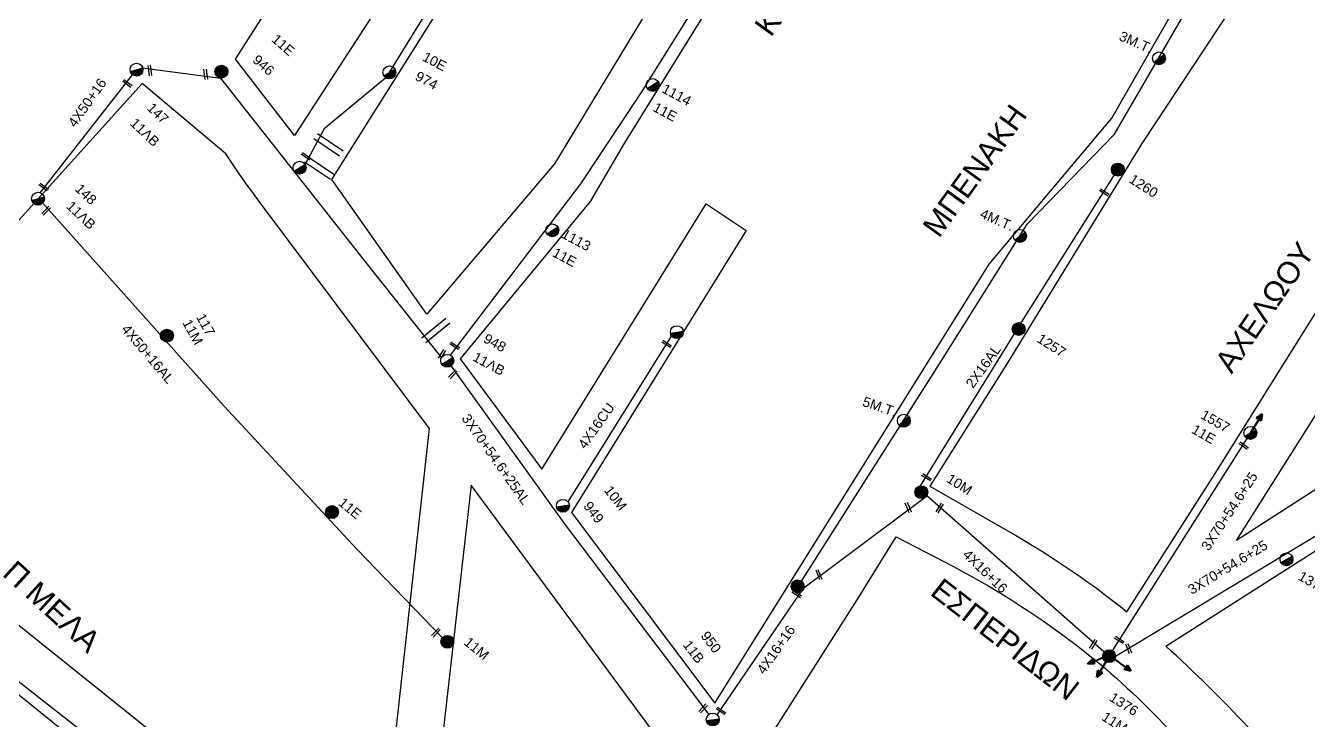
# Model space of a CAD drawing. Header units: millimetres. Extents: x 408 to 3042, y 742 to 1820.
# Drawn here: x 1361.4 to 1595.9, y 1148.9 to 1275.9 of the extents above; entities that cross this region are included whole.
import ezdxf

# ---------------------------------------------------------------- set-up
doc = ezdxf.new("R2010")
doc.units = ezdxf.units.MM
doc.linetypes.add('DASHED', pattern=[19.05, 12.7, -6.35])
for name, color, linetype in [('Άγνωστα', 7, 'Continuous'), ('Γυμνά εναέρια ΧΤ (1Φ)   2x16AL', 7, 'Continuous'), ('Γυμνά εναέρια ΧΤ και ΦΟΠ (3Φ)   4x50+16AL', 7, 'Continuous'), ('Επίτονοι', 7, 'Continuous'), ('Μηχανική τομή', 7, 'Continuous'), ('Στύλος Ξύλινος', 7, 'Continuous'), ('Στύλος Ξύλινος @ 1', 7, 'Continuous'), ('Στύλος ΦΜ', 7, 'Continuous'), ('Στύλος ΦΜ @ 1', 7, 'Continuous'), ('Συνεστραμμένα ΧΤ   3x70+54.6+25 AL', 7, 'SYN_LINE'), ('Τομή', 7, 'Continuous'), ('Υπόβαθρο ΔΕΗ', 7, 'Continuous'), ('Υπόγεια καλώδια Παροχών ΧΤ   4x16CU', 7, 'DASHED')]:
    doc.layers.add(name, color=color, linetype=linetype)
doc.styles.add('arial', font='arial.ttf')
doc.styles.get("Standard").update_dxf_attribs({"font": 'arial.ttf'})
doc.linetypes.add('SYN_LINE', pattern='A,0.5,-0.0001,["/\\/\\/\\/",Standard,S=0.1,R=0,X=0,Y=-0.05],-0.25', length=0.7501)

# ---------------------------------------------------------------- blocks, each defined once
blk = doc.blocks.new('ΤΟΜΗ')
at = {"layer": 'Τομή', "ltscale": 40}
for p, q in [((-5.68, 0), (5.68, 0)), ((5.68, -2.33), (-5.68, -2.33))]:
    blk.add_line(p, q, dxfattribs=at)
blk = doc.blocks.new('ΜΗΧΑΝΙΚΗ ΤΟΜΗ')
at = {"layer": 'Μηχανική τομή', "ltscale": 40}
for p, q in [((-1.89, 0.78), (1.89, 0.78)), ((1.89, 0), (-1.89, 0))]:
    blk.add_line(p, q, dxfattribs=at)
blk = doc.blocks.new('ΥΠΑΡΧΩΝ ΤΣΙΜΕΝΤΕΝΙΟΣ ΣΤΥΛΟΣ')
at = {"layer": 'Στύλος ΦΜ'}
blk.add_hatch(color=7, dxfattribs=at).paths.add_polyline_path([(-1.29, -2.28, 0.574793), (2.62, 0, 0.268822), (1.3, 2.27)])
at = {"layer": 'Στύλος ΦΜ', "color": 7}
blk.add_line((-1.29, -2.28), (1.3, 2.27), dxfattribs=at)
blk.add_circle((0, 0), 2.62, dxfattribs=at)
at = {"layer": 'Στύλος ΦΜ', "flags": 4}
for tag, p in [('ΑΡΙΘΜΟΣ', (-4.68, 8.05)), ('ΤΥΠΟΣ', (-4.91, 3.03))]:
    blk.add_attdef(tag, p, '', height=4, dxfattribs=at)
blk = doc.blocks.new('ΥΠΑΡΧΩΝ ΞΥΛΙΝΟΣ ΣΤΥΛΟΣ')
at = {"layer": 'Στύλος Ξύλινος'}
h = blk.add_hatch(color=7, dxfattribs=at)
h.paths.add_polyline_path([(-2.62, 0, 0.270008), (-1.29, -2.28), (1.3, 2.27, 0.576266)])
h.paths.add_polyline_path([(-1.29, -2.28, 0.574793), (2.62, 0, 0.268822), (1.3, 2.27)])
at = {"layer": 'Στύλος Ξύλινος', "color": 7}
blk.add_line((-1.29, -2.28), (1.3, 2.27), dxfattribs=at)
blk.add_circle((0, 0), 2.62, dxfattribs=at)
at = {"layer": 'Στύλος Ξύλινος', "flags": 4}
for tag, p in [('ΑΡΙΘΜΟΣ', (-4.91, 8.6)), ('ΤΥΠΟΣ', (-4.85, 3.39))]:
    blk.add_attdef(tag, p, '', height=4, dxfattribs=at)
blk = doc.blocks.new('ΕΠΙΤΟΝΟΣ')
at = {"layer": 'Επίτονοι', "lineweight": 40, "ltscale": 40}
blk.add_hatch(color=256, dxfattribs=at).paths.add_polyline_path([(-1.13, 6.47), (0, 9.1), (1.13, 6.47)])
for p, q in [((-1.13, 6.47), (0, 9.1)), ((1.13, 6.47), (-1.13, 6.47)), ((-1.13, 6.47), (0, 6.47)), ((0, 9.1), (1.13, 6.47)), ((0, 6.47), (0, 0))]:
    blk.add_line(p, q, dxfattribs=at)

msp = doc.modelspace()

# ---------------------------------------------------------------- linework, layer by layer
at = {"layer": 'Άγνωστα', "color": 7}
for points in [[(1503.24, 1174.37), (1515.99, 1194.46), (1528.91, 1214.79), (1544.49, 1239.66), (1560.45, 1256.12), (1560.45, 1256.12), (1581.01, 1291.54), (1594.19, 1315.51), (1608.06, 1339.51), (1619.47, 1369.07)], [(1364.03, 1245.4), (1380.9, 1266.98)], [(1382.75, 1268.25), (1396.99, 1266.37), (1423.23, 1233.02), (1437.42, 1215.23)]]:
    msp.add_lwpolyline(points, dxfattribs=at)
at = {"layer": 'Άγνωστα', "color": 27}
for points in [[(1507.88, 1318.62), (1501.64, 1309.21), (1489.68, 1289.07), (1473.97, 1263.83), (1462.8, 1247.04), (1462.8, 1247.04), (1439.01, 1215.72)], [(1487.82, 1149.93), (1503.67, 1173.2), (1525.84, 1189.72)], [(1526.13, 1190.03), (1559.48, 1160.67)]]:
    msp.add_lwpolyline(points, dxfattribs=at)
at = {"layer": 'Άγνωστα', "color": 1}
msp.add_lwpolyline([(1456.77, 1314.35), (1427.24, 1266.4), (1415.94, 1257.11), (1412.45, 1250.61)], dxfattribs=at)
at = {"layer": 'Γυμνά εναέρια ΧΤ (1Φ)   2x16AL', "color": 27, "ltscale": 40}
msp.add_lwpolyline([(1524.97, 1191.83), (1544.13, 1222.77), (1560.44, 1248.65)], dxfattribs=at)
at = {"layer": 'Γυμνά εναέρια ΧΤ και ΦΟΠ (3Φ)   4x50+16AL', "ltscale": 40}
msp.add_lwpolyline([(1364.47, 1243.49), (1397.64, 1206.36), (1421.9, 1180.21), (1437.55, 1164.05)], dxfattribs=at)
at = {"layer": 'Γυμνά εναέρια ΧΤ και ΦΟΠ (3Φ)   4x50+16AL', "color": 85, "ltscale": 40}
msp.add_lwpolyline([(1453.41, 1082.9), (1357.7, 1157.9)], dxfattribs=at)
at = {"layer": 'Συνεστραμμένα ΧΤ   3x70+54.6+25 AL', "color": 27, "linetype": 'SYN_LINE', "ltscale": 20}
for points in [[(1460.53, 1188.89), (1479.48, 1219.2)], [(1439.15, 1213.72), (1460, 1184.66), (1486.27, 1150.03)], [(1560.11, 1161.66), (1584.71, 1200.47)], [(1560.66, 1160.67), (1594.09, 1180.79), (1620.17, 1196.52)]]:
    msp.add_lwpolyline(points, dxfattribs=at)
at = {"layer": 'Υπόβαθρο ΔΕΗ'}
for points in [[(1487.37, 1152.07), (1537.54, 1232.35), (1559.98, 1259.04), (1559.98, 1259.04), (1581.9, 1297.41), (1613.74, 1351.95), (1623.69, 1368.47), (1578.84, 1373.92), (1548.22, 1377.87), (1523.29, 1339.45), (1497.14, 1296.98), (1470.69, 1254.23), (1464.55, 1243.82), (1464.55, 1243.82), (1440.83, 1215.03), (1455.77, 1194.85), (1485.77, 1243.39), (1493.09, 1238.49), (1461.14, 1186.96), (1487.37, 1152.07)], [(1399.73, 1269.82), (1432.04, 1320.41), (1446.88, 1312.53), (1426.2, 1279.97), (1410.54, 1255.89), (1399.73, 1269.82)], [(1417.34, 1247.84), (1459.35, 1314.58), (1488.81, 1301.59), (1458.06, 1250.68), (1458.06, 1250.68), (1434.73, 1223.19), (1417.34, 1247.84)], [(1637.81, 1253.12), (1651.14, 1225.7), (1651.14, 1225.7), (1614.42, 1202.15), (1582.78, 1181.83), (1620.54, 1241.68), (1632.73, 1260.74)], [(1458.16, 1087.35), (1490.11, 1127.91), (1442.85, 1191.96), (1433.23, 1107.86), (1458.16, 1087.35)], [(1428.4, 1049.28), (1441.22, 1065.79), (1451.76, 1079.43), (1421.16, 1104.36), (1389.74, 1129.58), (1354.73, 1157.89), (1320.78, 1185.15), (1314.7, 1189.67), (1289.85, 1160.1), (1334.92, 1124.12), (1345.17, 1115.81), (1375.08, 1092.53), (1396.09, 1075.63), (1428.4, 1049.28)]]:
    msp.add_lwpolyline(points, dxfattribs=at)
for points in [[(1526.7, 1191.77), (1542.52, 1182.65, -0.039673), (1562.72, 1168.77), (1578.84, 1194.1), (1610.57, 1244.72), (1614.86, 1251.46), (1621.7, 1252.94), (1632.29, 1271.26), (1607.72, 1318.43), (1607.72, 1318.43), (1565.45, 1254.39), (1565.45, 1254.39), (1540.86, 1214.3), (1526.7, 1191.77)], [(1427.32, 1131.27), (1435.19, 1202.28), (1404.06, 1243.82, -0.015332), (1397.94, 1252.54), (1382.67, 1265.4), (1321.31, 1197.43), (1412.19, 1124.58), (1416.17, 1121.53, 0.091893), (1419.72, 1119.72, 0.497318), (1426.24, 1124.52), (1427.32, 1131.27)], [(1569.87, 1162.51), (1599.74, 1181.6), (1615.78, 1192.39), (1631.84, 1160.8), (1642.18, 1140.9), (1605.43, 1122.94), (1598.77, 1131.81, 0.037424), (1569.87, 1162.51, -2.692231)], [(1494.89, 1141.85), (1513.37, 1170.99), (1520.52, 1182.49), (1530.99, 1177.04, -0.046366), (1554.65, 1161.77, -0.039062), (1570.35, 1147.33), (1589, 1125.83), (1594.66, 1117.86), (1565.77, 1103.52), (1534.6, 1087.66), (1503.95, 1129.31), (1494.89, 1141.85)]]:
    msp.add_lwpolyline(points, format="xyb", dxfattribs=at)

# ---------------------------------------------------------------- block references
at = {"layer": 'Επίτονοι', "xscale": 0.4499999999998181, "yscale": 0.4499999999998181, "zscale": 0.4499999999998181}
for p, rotation in [((1585.3, 1201.49), 328.4922544467163), ((1559.3, 1160.83), 112.2773388996171), ((1559.33, 1160.37), 148.9730586526469), ((1560.17, 1160.38), 233.4990254359806)]:
    msp.add_blockref('ΕΠΙΤΟΝΟΣ', p, dxfattribs=dict(at, rotation=rotation))
at = {"layer": 'Μηχανική τομή'}
for p, xscale, yscale, zscale, rotation in [((1383.87, 1267.73), 0.4999999999999998, 0.4999999999999998, 0.4999999999999998, 277.4186456950509), ((1394.09, 1267.03), 0.4999999999999998, 0.4999999999999998, 0.4999999999999998, 277.4186456950509), ((1379.86, 1265.24), 0.4999999999999998, 0.4999999999999998, 0.4999999999999998, 322.9455230560134), ((1412.74, 1252.22), 0.4999999999999999, 0.4999999999999999, 0.4999999999999999, 145.1290069940291), ((1364.55, 1246.29), 0.4999999999999998, 0.4999999999999998, 0.4999999999999998, 324.3332967371184), ((1558.5, 1245.29), 0.4999999999999998, 0.4999999999999998, 0.4999999999999998, 327.7986963903199), ((1364.94, 1242.24), 0.4999999999999998, 0.4999999999999998, 0.4999999999999998, 226.279665520456), ((1439.72, 1217.25), 0.4999999999999998, 0.4999999999999998, 0.4999999999999998, 327.7986963903199), ((1478.47, 1217.59), 0.4999999999999998, 0.4999999999999998, 0.4999999999999998, 327.7986963903199), ((1437.32, 1215.95), 0.4999999999999998, 0.4999999999999998, 0.4999999999999998, 238.7933027800566), ((1439.35, 1212.36), 0.4999999999999999, 0.4999999999999999, 0.4999999999999999, 226.279665520456), ((1583.96, 1198.99), 0.4999999999999998, 0.4999999999999998, 0.4999999999999998, 324.8052693484153), ((1525.99, 1193.22), 0.4999999999999998, 0.4999999999999998, 0.4999999999999998, 327.7986963903199), ((1522.54, 1187.78), 0.4999999999999998, 0.4999999999999998, 0.4999999999999998, 291.3925916658188), ((1528.33, 1187.87), 0.4999999999999998, 0.4999999999999998, 0.4999999999999998, 238.7933027800566), ((1506.22, 1175.5), 0.4999999999999998, 0.4999999999999998, 0.4999999999999998, 291.3925916658188), ((1502.24, 1171.87), 0.4999999999999998, 0.4999999999999998, 0.4999999999999998, 327.7986963903199), ((1436.24, 1165.13), 0.4999999999999999, 0.4999999999999999, 0.4999999999999999, 226.279665520456), ((1556.4, 1162.94), 0.4999999999999998, 0.4999999999999998, 0.4999999999999998, 238.7933027800566), ((1561.22, 1163.49), 0.4999999999999998, 0.4999999999999998, 0.4999999999999998, 327.7986963903199), ((1562.85, 1162), 0.4999999999999998, 0.4999999999999998, 0.4999999999999998, 291.3925916658188), ((1485.1, 1151.27), 0.4999999999999999, 0.4999999999999999, 0.4999999999999999, 226.279665520456), ((1488.39, 1150.52), 0.4999999999999998, 0.4999999999999998, 0.4999999999999998, 327.7986963903199)]:
    msp.add_blockref('ΜΗΧΑΝΙΚΗ ΤΟΜΗ', p, dxfattribs=dict(at, xscale=xscale, yscale=yscale, zscale=zscale, rotation=rotation))
at = {"layer": 'Στύλος Ξύλινος @ 1', "ltscale": 40}
ref = msp.add_blockref('ΥΠΑΡΧΩΝ ΞΥΛΙΝΟΣ ΣΤΥΛΟΣ', (1397.15, 1267.54), dxfattribs=dict(at, xscale=0.4499999999998182, yscale=0.4499999999998182, zscale=0.4499999999998182, rotation=318.8586543949289))
ref.add_attrib('ΤΥΠΟΣ', '11E', (1406.18, 1273.22), dxfattribs={"layer": 'Στύλος Ξύλινος', "height": 1.8, "rotation": 318.8587, "flags": 4})
ref.add_attrib('ΑΡΙΘΜΟΣ', '946', (1402.68, 1269.44), dxfattribs={"layer": 'Στύλος Ξύλινος', "height": 1.8, "rotation": 318.8587, "flags": 4})
ref = msp.add_blockref('ΥΠΑΡΧΩΝ ΞΥΛΙΝΟΣ ΣΤΥΛΟΣ', (1561.06, 1249.64), dxfattribs=dict(at, xscale=0.4499999999998181, yscale=0.4499999999998181, zscale=0.4499999999998181, rotation=327.5043419694981))
ref.add_attrib('ΤΥΠΟΣ', '1260', (1562.95, 1247.4), dxfattribs={"layer": 'Στύλος Ξύλινος', "height": 1.8, "rotation": 327.5043, "flags": 4})
ref = msp.add_blockref('ΥΠΑΡΧΩΝ ΞΥΛΙΝΟΣ ΣΤΥΛΟΣ', (1387.19, 1219.27), dxfattribs=dict(at, xscale=0.4499999999998181, yscale=0.4499999999998181, zscale=0.4499999999998181, rotation=298.7026002140596))
ref.add_attrib('ΤΥΠΟΣ', '11M', (1389.96, 1221.66), dxfattribs={"layer": 'Στύλος Ξύλινος', "height": 1.8, "rotation": 298.7026, "flags": 4})
ref.add_attrib('ΑΡΙΘΜΟΣ', '117', (1392.47, 1222.7), dxfattribs={"layer": 'Στύλος Ξύλινος', "height": 1.8, "rotation": 298.7026, "flags": 4})
ref = msp.add_blockref('ΥΠΑΡΧΩΝ ΞΥΛΙΝΟΣ ΣΤΥΛΟΣ', (1542.94, 1220.49), dxfattribs=dict(at, xscale=0.4499999999998181, yscale=0.4499999999998181, zscale=0.4499999999998181, rotation=327.5043419694981))
ref.add_attrib('ΤΥΠΟΣ', '1257', (1546.1, 1218.25), dxfattribs={"layer": 'Στύλος Ξύλινος', "height": 1.8, "rotation": 327.5043, "flags": 4})
ref = msp.add_blockref('ΥΠΑΡΧΩΝ ΞΥΛΙΝΟΣ ΣΤΥΛΟΣ', (1525.13, 1190.66), dxfattribs=dict(at, xscale=0.4499999999998181, yscale=0.4499999999998181, zscale=0.4499999999998181, rotation=327.5043419694981))
ref.add_attrib('ΤΥΠΟΣ', '10M', (1529.57, 1192.65), dxfattribs={"layer": 'Στύλος Ξύλινος', "height": 1.8, "rotation": 327.5043, "flags": 4})
ref = msp.add_blockref('ΥΠΑΡΧΩΝ ΞΥΛΙΝΟΣ ΣΤΥΛΟΣ', (1417.38, 1187.02), dxfattribs=dict(at, xscale=0.449999999999818, yscale=0.449999999999818, zscale=0.449999999999818, rotation=320.7189002268826))
ref.add_attrib('ΤΥΠΟΣ', '11E', (1418.39, 1188.44), dxfattribs={"layer": 'Στύλος Ξύλινος', "height": 1.8, "rotation": 320.7189, "flags": 4})
at = {"layer": 'Στύλος Ξύλινος @ 1', "ltscale": 40, "xscale": 0.449999999999818, "yscale": 0.449999999999818, "zscale": 0.449999999999818, "rotation": 348.1169651203148}
msp.add_blockref('ΥΠΑΡΧΩΝ ΞΥΛΙΝΟΣ ΣΤΥΛΟΣ', (1502.52, 1173.44), dxfattribs=at)
at = {"layer": 'Στύλος Ξύλινος @ 1', "ltscale": 40}
ref = msp.add_blockref('ΥΠΑΡΧΩΝ ΞΥΛΙΝΟΣ ΣΤΥΛΟΣ', (1438.46, 1163.3), dxfattribs=dict(at, xscale=0.449999999999818, yscale=0.449999999999818, zscale=0.449999999999818, rotation=320.7189002268826))
ref.add_attrib('ΤΥΠΟΣ', '11M', (1441.36, 1162.93), dxfattribs={"layer": 'Στύλος Ξύλινος', "height": 1.8, "rotation": 320.7189, "flags": 4})
ref = msp.add_blockref('ΥΠΑΡΧΩΝ ΞΥΛΙΝΟΣ ΣΤΥΛΟΣ', (1559.48, 1160.67), dxfattribs=dict(at, xscale=0.4499999999998181, yscale=0.4499999999998181, zscale=0.4499999999998181, rotation=327.5043419694981))
ref.add_attrib('ΤΥΠΟΣ', '1376', (1559.34, 1152.67), dxfattribs={"layer": 'Στύλος Ξύλινος', "height": 1.8, "rotation": 327.5043, "flags": 4})
ref.add_attrib('ΑΡΙΘΜΟΣ', '11M', (1557.94, 1149.12), dxfattribs={"layer": 'Στύλος Ξύλινος', "height": 1.8, "rotation": 327.5043, "flags": 4})
at = {"layer": 'Στύλος ΦΜ @ 1', "ltscale": 40}
ref = msp.add_blockref('ΥΠΑΡΧΩΝ ΤΣΙΜΕΝΤΕΝΙΟΣ ΣΤΥΛΟΣ', (1568.58, 1269.97), dxfattribs=dict(at, xscale=0.4499999999998181, yscale=0.4499999999998181, zscale=0.4499999999998181, rotation=336.4283407336766))
ref.add_attrib('ΤΥΠΟΣ', '3M.T.', (1561.12, 1273.37), dxfattribs={"layer": 'Στύλος ΦΜ', "height": 1.8, "rotation": 336.4283, "flags": 4})
ref = msp.add_blockref('ΥΠΑΡΧΩΝ ΤΣΙΜΕΝΤΕΝΙΟΣ ΣΤΥΛΟΣ', (1381.63, 1267.91), dxfattribs=dict(at, xscale=0.449999999999818, yscale=0.449999999999818, zscale=0.449999999999818, rotation=316.4848360719911))
ref.add_attrib('ΤΥΠΟΣ', '147', (1383.4, 1260.73), dxfattribs={"layer": 'Στύλος ΦΜ', "height": 1.8, "rotation": 316.4848, "flags": 4})
ref.add_attrib('ΑΡΙΘΜΟΣ', '11ΛΒ', (1380.31, 1257.93), dxfattribs={"layer": 'Στύλος ΦΜ', "height": 1.8, "rotation": 316.4848, "flags": 4})
ref = msp.add_blockref('ΥΠΑΡΧΩΝ ΤΣΙΜΕΝΤΕΝΙΟΣ ΣΤΥΛΟΣ', (1427.86, 1267.4), dxfattribs=dict(at, xscale=0.449999999999818, yscale=0.449999999999818, zscale=0.449999999999818, rotation=331.8060337909106))
ref.add_attrib('ΤΥΠΟΣ', '974', (1432.41, 1266.14), dxfattribs={"layer": 'Στύλος ΦΜ', "height": 1.8, "rotation": 331.806, "flags": 4})
ref.add_attrib('ΑΡΙΘΜΟΣ', '10E', (1433.74, 1269.68), dxfattribs={"layer": 'Στύλος ΦΜ', "height": 1.8, "rotation": 331.806, "flags": 4})
ref = msp.add_blockref('ΥΠΑΡΧΩΝ ΤΣΙΜΕΝΤΕΝΙΟΣ ΣΤΥΛΟΣ', (1476.02, 1265.1), dxfattribs=dict(at, xscale=0.449999999999818, yscale=0.449999999999818, zscale=0.449999999999818, rotation=331.8060337909106))
ref.add_attrib('ΤΥΠΟΣ', '1114', (1477.52, 1263.86), dxfattribs={"layer": 'Στύλος ΦΜ', "height": 1.8, "rotation": 331.806, "flags": 4})
ref.add_attrib('ΑΡΙΘΜΟΣ', '11E', (1475.88, 1260.44), dxfattribs={"layer": 'Στύλος ΦΜ', "height": 1.8, "rotation": 331.806, "flags": 4})
at = {"layer": 'Στύλος ΦΜ @ 1', "ltscale": 40, "xscale": 0.449999999999818, "yscale": 0.449999999999818, "zscale": 0.449999999999818}
for p, rotation in [((1411.45, 1249.99), 331.8060337909106), ((1480.42, 1219.91), 307.5571676276174)]:
    msp.add_blockref('ΥΠΑΡΧΩΝ ΤΣΙΜΕΝΤΕΝΙΟΣ ΣΤΥΛΟΣ', p, dxfattribs=dict(at, rotation=rotation))
at = {"layer": 'Στύλος ΦΜ @ 1', "ltscale": 40}
ref = msp.add_blockref('ΥΠΑΡΧΩΝ ΤΣΙΜΕΝΤΕΝΙΟΣ ΣΤΥΛΟΣ', (1363.62, 1244.3), dxfattribs=dict(at, xscale=0.449999999999818, yscale=0.449999999999818, zscale=0.449999999999818, rotation=316.4848360719911))
ref.add_attrib('ΤΥΠΟΣ', '148', (1370.25, 1245.94), dxfattribs={"layer": 'Στύλος ΦΜ', "height": 1.8, "rotation": 316.4848, "flags": 4})
ref.add_attrib('ΑΡΙΘΜΟΣ', '11ΛΒ', (1368.64, 1242.76), dxfattribs={"layer": 'Στύλος ΦΜ', "height": 1.8, "rotation": 316.4848, "flags": 4})
ref = msp.add_blockref('ΥΠΑΡΧΩΝ ΤΣΙΜΕΝΤΕΝΙΟΣ ΣΤΥΛΟΣ', (1543.16, 1237.51), dxfattribs=dict(at, xscale=0.4499999999998181, yscale=0.4499999999998181, zscale=0.4499999999998181, rotation=336.4283407336766))
ref.add_attrib('ΤΥΠΟΣ', '4M.T.', (1535.7, 1240.91), dxfattribs={"layer": 'Στύλος ΦΜ', "height": 1.8, "rotation": 336.4283, "flags": 4})
ref = msp.add_blockref('ΥΠΑΡΧΩΝ ΤΣΙΜΕΝΤΕΝΙΟΣ ΣΤΥΛΟΣ', (1457.65, 1238.54), dxfattribs=dict(at, xscale=0.449999999999818, yscale=0.449999999999818, zscale=0.449999999999818, rotation=331.8060337909106))
ref.add_attrib('ΤΥΠΟΣ', '1113', (1459.15, 1237.3), dxfattribs={"layer": 'Στύλος ΦΜ', "height": 1.8, "rotation": 331.806, "flags": 4})
ref.add_attrib('ΑΡΙΘΜΟΣ', '11E', (1457.51, 1233.88), dxfattribs={"layer": 'Στύλος ΦΜ', "height": 1.8, "rotation": 331.806, "flags": 4})
ref = msp.add_blockref('ΥΠΑΡΧΩΝ ΤΣΙΜΕΝΤΕΝΙΟΣ ΣΤΥΛΟΣ', (1438.45, 1214.68), dxfattribs=dict(at, xscale=0.449999999999818, yscale=0.449999999999818, zscale=0.449999999999818, rotation=331.8060337909106))
ref.add_attrib('ΤΥΠΟΣ', '948', (1444.88, 1218.18), dxfattribs={"layer": 'Στύλος ΦΜ', "height": 1.8, "rotation": 331.806, "flags": 4})
ref.add_attrib('ΑΡΙΘΜΟΣ', '11ΛΒ', (1442.93, 1214.8), dxfattribs={"layer": 'Στύλος ΦΜ', "height": 1.8, "rotation": 331.806, "flags": 4})
ref = msp.add_blockref('ΥΠΑΡΧΩΝ ΤΣΙΜΕΝΤΕΝΙΟΣ ΣΤΥΛΟΣ', (1521.93, 1203.72), dxfattribs=dict(at, xscale=0.4499999999998181, yscale=0.4499999999998181, zscale=0.4499999999998181, rotation=341.2004042236426))
ref.add_attrib('ΤΥΠΟΣ', '5M.T.', (1514.21, 1206.48), dxfattribs={"layer": 'Στύλος ΦΜ', "height": 1.8, "rotation": 341.2004, "flags": 4})
ref = msp.add_blockref('ΥΠΑΡΧΩΝ ΤΣΙΜΕΝΤΕΝΙΟΣ ΣΤΥΛΟΣ', (1585.3, 1201.49), dxfattribs=dict(at, xscale=0.449999999999818, yscale=0.449999999999818, zscale=0.449999999999818, rotation=330.1449895669758))
ref.add_attrib('ΤΥΠΟΣ', '11E', (1574.38, 1201.6), dxfattribs={"layer": 'Στύλος ΦΜ', "height": 1.8, "rotation": 330.145, "flags": 4})
ref.add_attrib('ΑΡΙΘΜΟΣ', '1557', (1576.03, 1204.26), dxfattribs={"layer": 'Στύλος ΦΜ', "height": 1.8, "rotation": 330.145, "flags": 4})
ref = msp.add_blockref('ΥΠΑΡΧΩΝ ΤΣΙΜΕΝΤΕΝΙΟΣ ΣΤΥΛΟΣ', (1459.6, 1188.17), dxfattribs=dict(at, xscale=0.449999999999818, yscale=0.449999999999818, zscale=0.449999999999818, rotation=307.5571676276174))
ref.add_attrib('ΤΥΠΟΣ', '949', (1463.23, 1188.09), dxfattribs={"layer": 'Στύλος ΦΜ', "height": 1.8, "rotation": 307.5572, "flags": 4})
ref.add_attrib('ΑΡΙΘΜΟΣ', '10M', (1467.02, 1190.99), dxfattribs={"layer": 'Στύλος ΦΜ', "height": 1.8, "rotation": 307.5572, "flags": 4})
ref = msp.add_blockref('ΥΠΑΡΧΩΝ ΤΣΙΜΕΝΤΕΝΙΟΣ ΣΤΥΛΟΣ', (1591.9, 1178.38), dxfattribs=dict(at, xscale=0.449999999999818, yscale=0.449999999999818, zscale=0.449999999999818, rotation=330.1449895669758))
ref.add_attrib('ΤΥΠΟΣ', '11E', (1597.04, 1176.74), dxfattribs={"layer": 'Στύλος ΦΜ', "height": 1.8, "rotation": 330.145, "flags": 4})
ref.add_attrib('ΑΡΙΘΜΟΣ', '1377', (1593.86, 1174.77), dxfattribs={"layer": 'Στύλος ΦΜ', "height": 1.8, "rotation": 330.145, "flags": 4})
ref = msp.add_blockref('ΥΠΑΡΧΩΝ ΤΣΙΜΕΝΤΕΝΙΟΣ ΣΤΥΛΟΣ', (1486.99, 1149.09), dxfattribs=dict(at, xscale=0.449999999999818, yscale=0.449999999999818, zscale=0.449999999999818, rotation=307.5571676276174))
ref.add_attrib('ΤΥΠΟΣ', '950', (1484.69, 1164.36), dxfattribs={"layer": 'Στύλος ΦΜ', "height": 1.8, "rotation": 307.5572, "flags": 4})
ref.add_attrib('ΑΡΙΘΜΟΣ', '11B', (1481.43, 1162.71), dxfattribs={"layer": 'Στύλος ΦΜ', "height": 1.8, "rotation": 307.5572, "flags": 4})
at = {"layer": 'Τομή', "xscale": 0.4999999999999991, "yscale": 0.4999999999999991, "zscale": 0.4999999999999991}
for p, rotation in [((1416.4, 1253.68), 146.031069342071), ((1414.73, 1249.4), 146.031069342071), ((1435.99, 1220.66), 39.53861470604183)]:
    msp.add_blockref('ΤΟΜΗ', p, dxfattribs=dict(at, rotation=rotation))

# ---------------------------------------------------------------- texts
at = {"ltscale": 40, "char_height": 4, "width": 94.4586, "attachment_point": 1, "style": 'arial'}
for s, insert, rotation in [('ΚΟΥΜΟΥΝΔΟΥΡΟΥ', (1494.35, 1276.05), 54.2308), ('ΜΠΕΝΑΚΗ', (1525.11, 1239.29), 54.2308), ('ΑΧΕΛΩΟΥ', (1578.57, 1214.4), 55.4765), ('Π MEΛA', (1359.61, 1178.47), 317.5289), ('ΕΣΠΕΡΙΔΩΝ', (1528.98, 1175.19), 322.2295)]:
    msp.add_mtext(s, dxfattribs=dict(at, insert=insert, rotation=rotation))
at = {"layer": 'Άγνωστα', "ltscale": 40, "char_height": 1.8, "width": 34.5395, "attachment_point": 1, "style": 'arial'}
for s, insert, rotation in [('4X50+16', (1368.96, 1258.24), 54.959), ('3X70+54.6+25', (1576.19, 1180.77), 56.7407), ('4X16+16', (1533.8, 1180.37), 315.9804), ('3X70+54.6+25', (1573.65, 1173.41), 31.4299), ('4X16+16', (1494.91, 1158.24), 54.959)]:
    msp.add_mtext(s, dxfattribs=dict(at, insert=insert, rotation=rotation))
at = {"layer": 'Γυμνά εναέρια ΧΤ (1Φ)   2x16AL', "ltscale": 40, "insert": (1533.11, 1210.56), "char_height": 1.8, "width": 34.5395, "attachment_point": 1, "rotation": 54.1594, "style": 'arial'}
msp.add_mtext('2X16AL', dxfattribs=at)
at = {"layer": 'Γυμνά εναέρια ΧΤ και ΦΟΠ (3Φ)   4x50+16AL', "ltscale": 40, "insert": (1380.12, 1221.55), "char_height": 1.8, "width": 34.5395, "attachment_point": 1, "rotation": 310.4363, "style": 'arial'}
msp.add_mtext('4X50+16AL', dxfattribs=at)
at = {"layer": 'Συνεστραμμένα ΧΤ   3x70+54.6+25 AL', "ltscale": 20, "insert": (1442.44, 1205.19), "char_height": 1.8, "width": 34.5395, "attachment_point": 1, "rotation": 305.3244, "style": 'arial'}
msp.add_mtext('3X70+54.6+25AL', dxfattribs=at)
at = {"layer": 'Υπόγεια καλώδια Παροχών ΧΤ   4x16CU', "ltscale": 0.2, "insert": (1462.23, 1199.43), "char_height": 1.8, "width": 34.5395, "attachment_point": 1, "rotation": 54.959, "style": 'arial'}
msp.add_mtext('4X16CU', dxfattribs=at)

doc.saveas('drawing.dxf')
